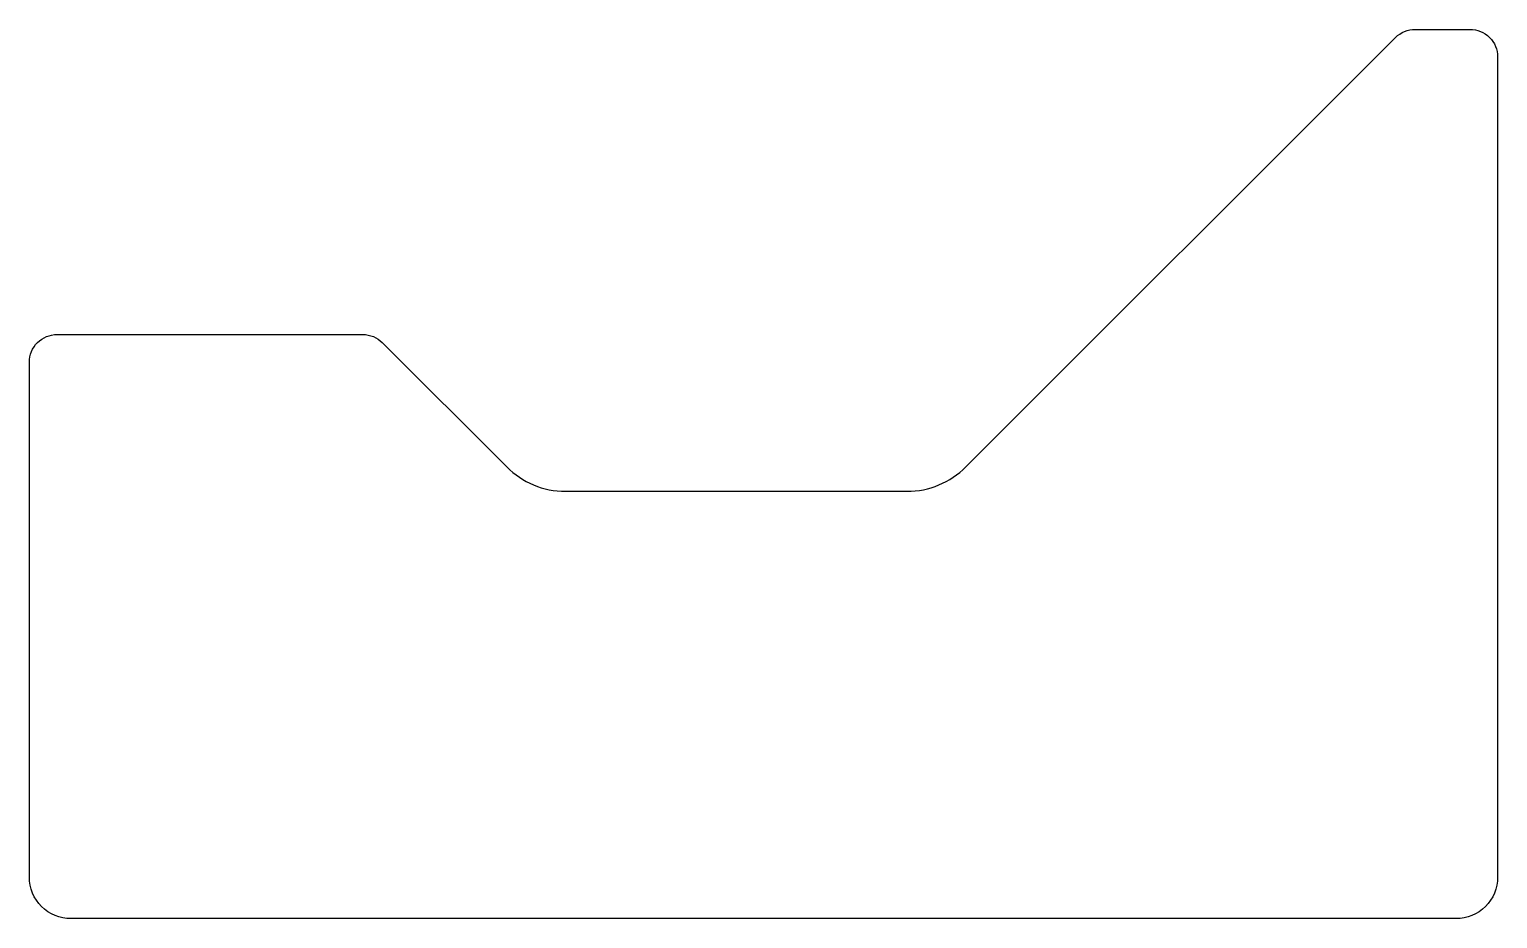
# Model space of a CAD drawing. Header units: inches. Extents: x -0.8 to 25.7, y 0 to 16.1.
import ezdxf

# ---------------------------------------------------------------- set-up
doc = ezdxf.new("R2010")
doc.units = ezdxf.units.IN

msp = doc.modelspace()

# ---------------------------------------------------------------- linework, layer by layer
at = {"layer": 'OUTER_PROFILES'}
msp.add_lwpolyline([(24.991, 0), (0, 0, -0.414214), (-0.75, 0.75), (-0.75, 10.045, -0.414214), (-0.25, 10.545), (5.265, 10.545, -0.198912), (5.618, 10.398), (7.862, 8.154, 0.198912), (8.923, 7.715), (15.086, 7.715, 0.198912), (16.147, 8.154), (23.9, 15.907, -0.198912), (24.253, 16.054), (25.241, 16.054, -0.414214), (25.741, 15.554), (25.741, 0.75, -0.414214)], format="xyb", close=True, dxfattribs=at)

doc.saveas('drawing.dxf')
